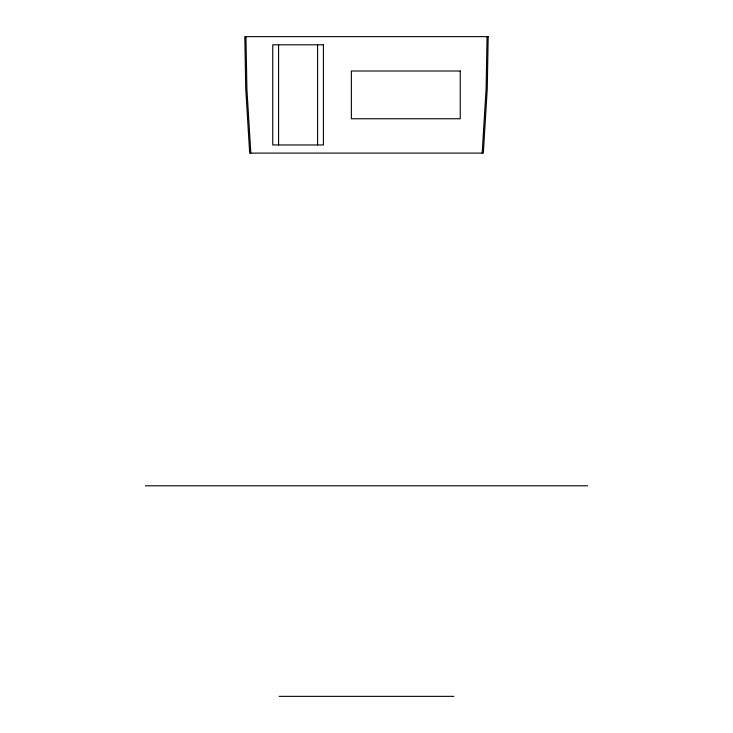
<?xml version="1.0" encoding="UTF-8"?>
<svg xmlns="http://www.w3.org/2000/svg" width="733" height="733" viewBox="0 0 733 733"><rect width="100%" height="100%" fill="white"/><g stroke="black" fill="none" stroke-linecap="round" stroke-linejoin="round"><path stroke-width="1.1" d="M487.051 36.65L486.098 88.977L482.167 153.105M145.372 485.796L587.628 485.796M279.154 696.35L453.846 696.35M250.833 153.105L246.902 88.977L245.949 36.65M317.591 44.805L317.591 144.96M278.577 44.805L278.577 144.96M488.196 36.65L487.253 88.977L483.322 153.105L249.678 153.105L245.747 88.977L244.804 36.65L488.196 36.65M323.409 44.805L272.749 44.805L272.749 144.96L323.409 144.96L323.409 44.805M460.251 71.009L351.364 71.009L351.364 118.755L460.251 118.755L460.251 71.009"/></g></svg>
